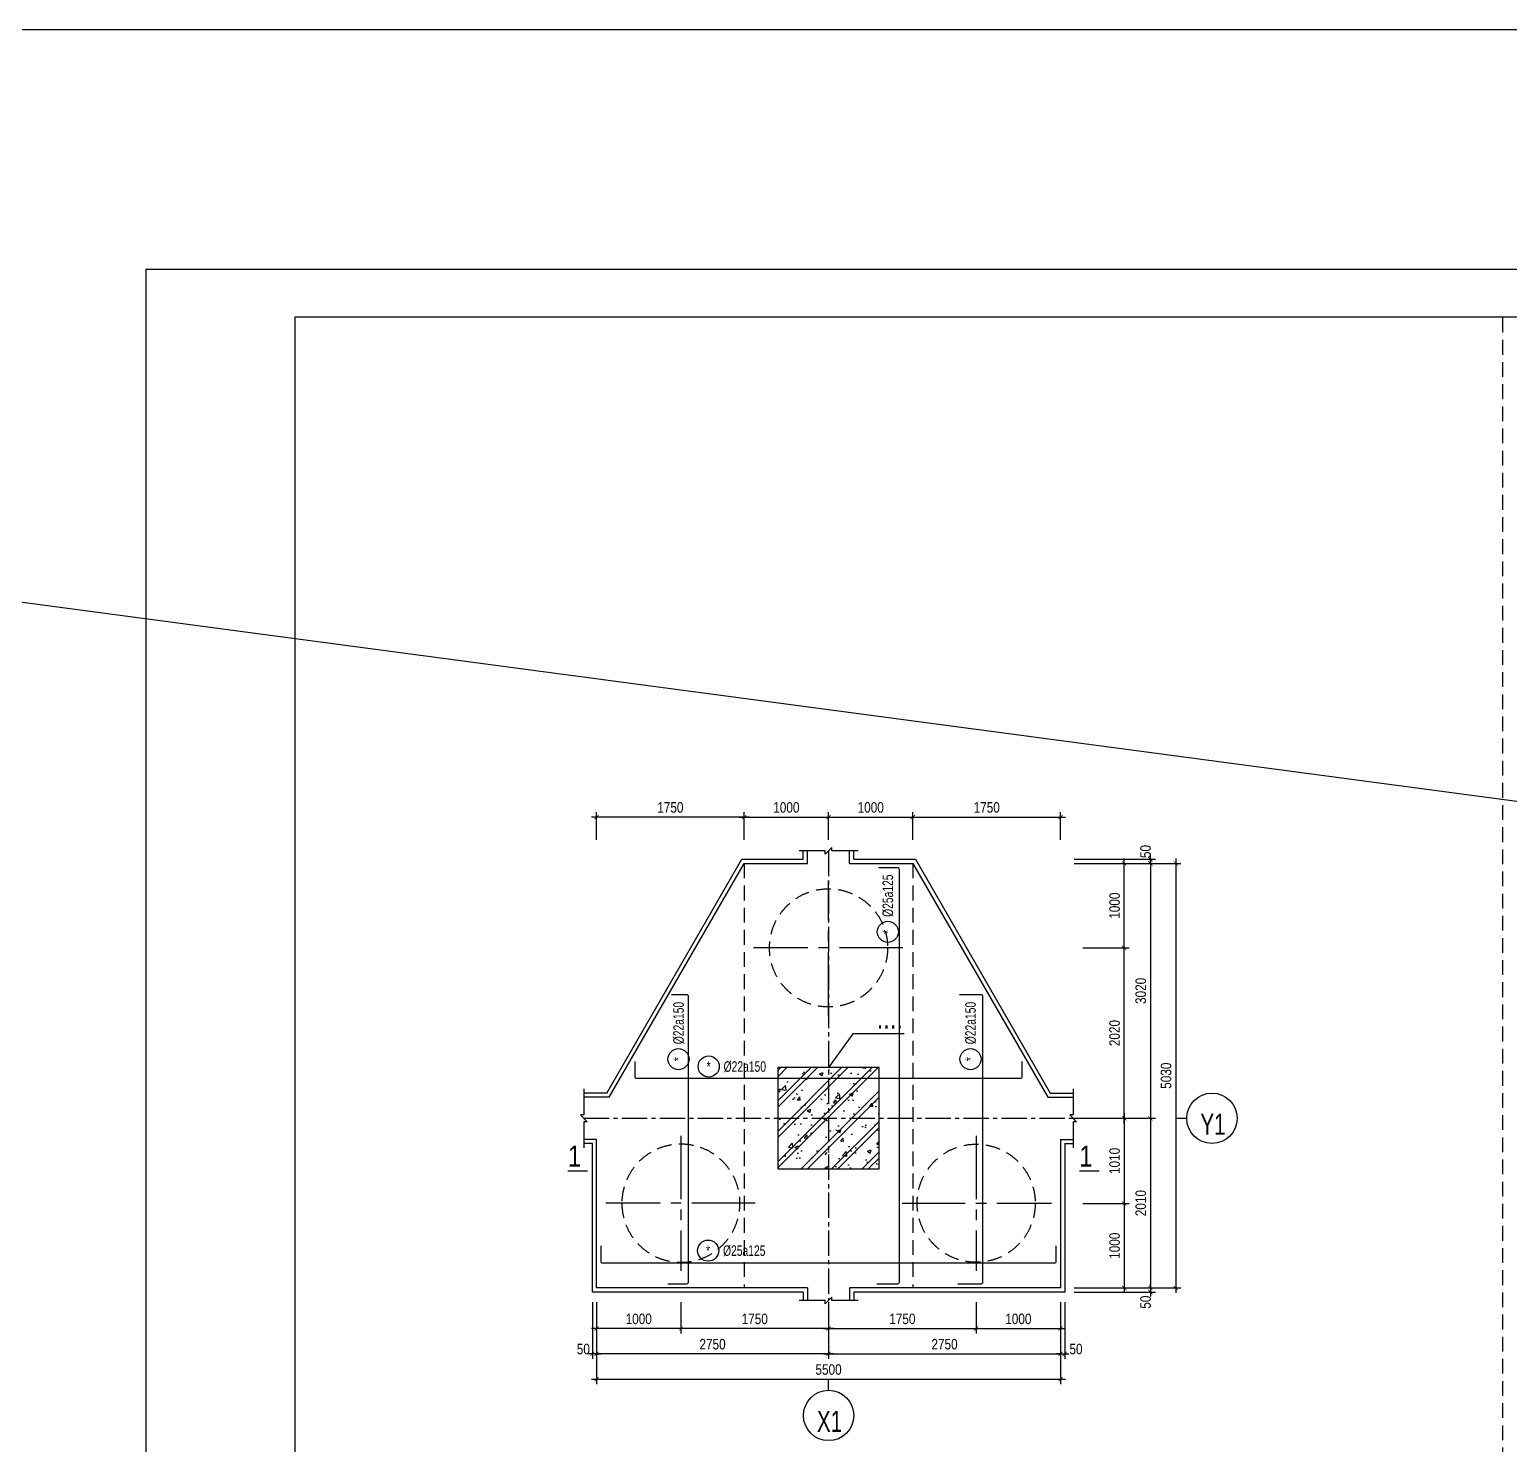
# Model space of a CAD drawing. Extents: x 71 to 2424299, y -14 to 1061502.
# Drawn here: x 1108488 to 1117259, y 494417 to 502800 of the extents above; entities that cross this region are included whole.
import ezdxf
from ezdxf.enums import TextEntityAlignment as Align

# ---------------------------------------------------------------- set-up
doc = ezdxf.new("R2010")
doc.units = 0
doc.header["$LTSCALE"] = 1000
doc.header["$MEASUREMENT"] = 0
doc.header["$PDMODE"] = 3
doc.linetypes.add('CENTER2', pattern=[1.125, 0.75, -0.125, 0.125, -0.125])
doc.linetypes.add('HIDDEN', pattern=[0.375, 0.25, -0.125])
doc.layers.get('0').update_dxf_attribs({"linetype": 'CONTINUOUS'})
doc.layers.get('Defpoints').update_dxf_attribs({"linetype": 'CONTINUOUS'})
for name, color, linetype in [('CDC.01.AXIS', 160, 'CENTER2'), ('CDC.02.DIM', 1, 'CONTINUOUS'), ('CDC.03.BORDER', 3, 'CONTINUOUS'), ('CDC.04.HIDDEN', 8, 'HIDDEN'), ('CDC.05.STEEL', 4, 'CONTINUOUS'), ('CDC.06.TEXT', 2, 'CONTINUOUS'), ('CDC.09.COLUMN', 4, 'CONTINUOUS'), ('CDC.10.HATCH', 9, 'CONTINUOUS'), ('CDC.11.NOTE', 8, 'CONTINUOUS'), ('CDC.12.PILE', 7, 'CONTINUOUS'), ('CDC.14.STEELNUM', 9, 'CONTINUOUS'), ('KCS_CHI', 1, 'CONTINUOUS')]:
    doc.layers.add(name, color=color, linetype=linetype)
doc.styles.add('ARIAL', font='arial.ttf', dxfattribs={"width": 0.8})
doc.dimstyles.new('50', dxfattribs={"dimscale": 25, "dimtxt": 2.5, "dimasz": 1, "dimexe": 1.2, "dimexo": 0, "dimgap": 1, "dimtad": 1, "dimdec": 0, "dimlfac": 2, "dimdsep": 46, "dimtxsty": 'ARIAL', "dimblk": 'ARCHTICK', "dimcen": 1, "dimdle": 1.2, "dimclrd": 1, "dimclre": 1, "dimclrt": 2, "dimadec": 0, "dimazin": 0, "dimtfac": 0.00072, "dimtdec": 0, "dimtix": 1, "dimtmove": 2, "dimatfit": 3, "dimfxl": 1, "dimtolj": 1, "dimarcsym": 0})

# ---------------------------------------------------------------- blocks, each defined once
blk = doc.blocks.new('_ArchTick')
at = {"color": 0, "linetype": 'ByBlock', "const_width": 0.15}
blk.add_lwpolyline([(-0.5, -0.5), (0.5, 0.5)], dxfattribs=at)
blk = doc.blocks.new('*D1606')
at = {"layer": 'CDC.02.DIM', "color": 1, "lineweight": -2, "transparency": 16777216}
for p, q in [((1111848.4, 495260), (1111848.4, 494923.5)), ((1113223.4, 495260), (1113223.4, 494923.5)), ((1113253.4, 494953.5), (1111818.4, 494953.5))]:
    blk.add_line(p, q, dxfattribs=at)
at = {"layer": 'Defpoints', "color": 0, "transparency": 16777216}
for p in [(1111848.4, 495260), (1113223.4, 495260), (1111848.4, 494953.5)]:
    blk.add_point(p, dxfattribs=at)
at = {"layer": 'CDC.02.DIM', "color": 1, "lineweight": -2, "transparency": 16777216, "xscale": 25, "yscale": 25, "zscale": 25, "rotation": 180}
blk.add_blockref('_ArchTick', (1111848.4, 494953.5), dxfattribs=at)
at = {"layer": 'CDC.02.DIM', "color": 1, "lineweight": -2, "transparency": 16777216, "xscale": 25, "yscale": 25, "zscale": 25}
blk.add_blockref('_ArchTick', (1113223.4, 494953.5), dxfattribs=at)
at = {"layer": 'CDC.02.DIM', "color": 2, "transparency": 16777216, "insert": (1112535.9, 495010.4), "char_height": 62.5, "attachment_point": 5, "style": 'ARIAL'}
blk.add_mtext('\\A1;2750', dxfattribs=at)
blk = doc.blocks.new('*D1607')
at = {"layer": 'CDC.02.DIM', "color": 1, "lineweight": -2, "transparency": 16777216}
for p, q in [((1113223.4, 495260), (1113223.4, 494923.5)), ((1114598.4, 495260), (1114598.4, 494923.5)), ((1113193.4, 494953.5), (1114628.4, 494953.5))]:
    blk.add_line(p, q, dxfattribs=at)
at = {"layer": 'Defpoints', "color": 0, "transparency": 16777216}
for p in [(1113223.4, 495260), (1114598.4, 495260), (1114598.4, 494953.5)]:
    blk.add_point(p, dxfattribs=at)
at = {"layer": 'CDC.02.DIM', "color": 1, "lineweight": -2, "transparency": 16777216, "xscale": 25, "yscale": 25, "zscale": 25, "rotation": 180}
blk.add_blockref('_ArchTick', (1113223.4, 494953.5), dxfattribs=at)
at = {"layer": 'CDC.02.DIM', "color": 1, "lineweight": -2, "transparency": 16777216, "xscale": 25, "yscale": 25, "zscale": 25}
blk.add_blockref('_ArchTick', (1114598.4, 494953.5), dxfattribs=at)
at = {"layer": 'CDC.02.DIM', "color": 2, "transparency": 16777216, "insert": (1113910.9, 495010.4), "char_height": 62.5, "attachment_point": 5, "style": 'ARIAL'}
blk.add_mtext('\\A1;2750', dxfattribs=at)
blk = doc.blocks.new('*D1608')
at = {"layer": 'CDC.02.DIM', "color": 1, "lineweight": -2, "transparency": 16777216}
for p, q in [((1111848.4, 495260), (1111848.4, 494773.5)), ((1114598.4, 495260), (1114598.4, 494773.5)), ((1111818.4, 494803.5), (1114628.4, 494803.5))]:
    blk.add_line(p, q, dxfattribs=at)
at = {"layer": 'Defpoints', "color": 0, "transparency": 16777216}
for p in [(1111848.4, 495260), (1114598.4, 495260), (1114598.4, 494803.5)]:
    blk.add_point(p, dxfattribs=at)
at = {"layer": 'CDC.02.DIM', "color": 1, "lineweight": -2, "transparency": 16777216, "xscale": 25, "yscale": 25, "zscale": 25, "rotation": 180}
blk.add_blockref('_ArchTick', (1111848.4, 494803.5), dxfattribs=at)
at = {"layer": 'CDC.02.DIM', "color": 1, "lineweight": -2, "transparency": 16777216, "xscale": 25, "yscale": 25, "zscale": 25}
blk.add_blockref('_ArchTick', (1114598.4, 494803.5), dxfattribs=at)
at = {"layer": 'CDC.02.DIM', "color": 2, "transparency": 16777216, "insert": (1113223.4, 494860.4), "char_height": 62.5, "attachment_point": 5, "style": 'ARIAL'}
blk.add_mtext('\\A1;5500', dxfattribs=at)
blk = doc.blocks.new('*D1609')
at = {"layer": 'CDC.02.DIM', "color": 1, "lineweight": -2, "transparency": 16777216}
for p, q in [((1112348.4, 495260), (1112348.4, 495073.5)), ((1113223.4, 495260), (1113223.4, 495073.5)), ((1113253.4, 495103.5), (1112318.4, 495103.5))]:
    blk.add_line(p, q, dxfattribs=at)
at = {"layer": 'Defpoints', "color": 0, "transparency": 16777216}
for p in [(1112348.4, 495260), (1113223.4, 495260), (1112348.4, 495103.5)]:
    blk.add_point(p, dxfattribs=at)
at = {"layer": 'CDC.02.DIM', "color": 1, "lineweight": -2, "transparency": 16777216, "xscale": 25, "yscale": 25, "zscale": 25, "rotation": 180}
blk.add_blockref('_ArchTick', (1112348.4, 495103.5), dxfattribs=at)
at = {"layer": 'CDC.02.DIM', "color": 1, "lineweight": -2, "transparency": 16777216, "xscale": 25, "yscale": 25, "zscale": 25}
blk.add_blockref('_ArchTick', (1113223.4, 495103.5), dxfattribs=at)
at = {"layer": 'CDC.02.DIM', "color": 2, "transparency": 16777216, "insert": (1112785.9, 495160.4), "char_height": 62.5, "attachment_point": 5, "style": 'ARIAL'}
blk.add_mtext('\\A1;1750', dxfattribs=at)
blk = doc.blocks.new('*D1610')
at = {"layer": 'CDC.02.DIM', "color": 1, "lineweight": -2, "transparency": 16777216}
for p, q in [((1113223.4, 495260), (1113223.4, 495073.5)), ((1114098.4, 495260), (1114098.4, 495073.5)), ((1113193.4, 495103.5), (1114128.4, 495103.5))]:
    blk.add_line(p, q, dxfattribs=at)
at = {"layer": 'Defpoints', "color": 0, "transparency": 16777216}
for p in [(1113223.4, 495260), (1114098.4, 495260), (1114098.4, 495103.5)]:
    blk.add_point(p, dxfattribs=at)
at = {"layer": 'CDC.02.DIM', "color": 1, "lineweight": -2, "transparency": 16777216, "xscale": 25, "yscale": 25, "zscale": 25, "rotation": 180}
blk.add_blockref('_ArchTick', (1113223.4, 495103.5), dxfattribs=at)
at = {"layer": 'CDC.02.DIM', "color": 1, "lineweight": -2, "transparency": 16777216, "xscale": 25, "yscale": 25, "zscale": 25}
blk.add_blockref('_ArchTick', (1114098.4, 495103.5), dxfattribs=at)
at = {"layer": 'CDC.02.DIM', "color": 2, "transparency": 16777216, "insert": (1113660.9, 495160.4), "char_height": 62.5, "attachment_point": 5, "style": 'ARIAL'}
blk.add_mtext('\\A1;1750', dxfattribs=at)
blk = doc.blocks.new('*D1611')
at = {"layer": 'CDC.02.DIM', "color": 1, "lineweight": -2, "transparency": 16777216}
for p, q in [((1111823.4, 495260), (1111823.4, 494923.5)), ((1111848.4, 495260), (1111848.4, 494923.5)), ((1111823.4, 494953.5), (1111798.4, 494953.5)), ((1111848.4, 494953.5), (1111823.4, 494953.5)), ((1111848.4, 494953.5), (1111873.4, 494953.5))]:
    blk.add_line(p, q, dxfattribs=at)
at = {"layer": 'Defpoints', "color": 0, "transparency": 16777216}
for p in [(1111823.4, 495260), (1111848.4, 495260), (1111823.4, 494953.5)]:
    blk.add_point(p, dxfattribs=at)
at = {"layer": 'CDC.02.DIM', "color": 1, "lineweight": -2, "transparency": 16777216, "xscale": 25, "yscale": 25, "zscale": 25}
blk.add_blockref('_ArchTick', (1111823.4, 494953.5), dxfattribs=at)
at = {"layer": 'CDC.02.DIM', "color": 1, "lineweight": -2, "transparency": 16777216, "xscale": 25, "yscale": 25, "zscale": 25, "rotation": 180}
blk.add_blockref('_ArchTick', (1111848.4, 494953.5), dxfattribs=at)
at = {"layer": 'CDC.02.DIM', "color": 2, "transparency": 16777216, "insert": (1111770, 494981.9), "char_height": 62.5, "attachment_point": 5, "style": 'ARIAL'}
blk.add_mtext('\\A1;50', dxfattribs=at)
blk = doc.blocks.new('*D1612')
at = {"layer": 'CDC.02.DIM', "color": 1, "lineweight": -2, "transparency": 16777216}
for p, q in [((1114598.4, 495260), (1114598.4, 494923.5)), ((1114623.4, 495260), (1114623.4, 494923.5)), ((1114598.4, 494953.5), (1114573.4, 494953.5)), ((1114598.4, 494953.5), (1114623.4, 494953.5)), ((1114623.4, 494953.5), (1114648.4, 494953.5))]:
    blk.add_line(p, q, dxfattribs=at)
at = {"layer": 'Defpoints', "color": 0, "transparency": 16777216}
for p in [(1114598.4, 495260), (1114623.4, 495260), (1114623.4, 494953.5)]:
    blk.add_point(p, dxfattribs=at)
at = {"layer": 'CDC.02.DIM', "color": 1, "lineweight": -2, "transparency": 16777216, "xscale": 25, "yscale": 25, "zscale": 25}
blk.add_blockref('_ArchTick', (1114598.4, 494953.5), dxfattribs=at)
at = {"layer": 'CDC.02.DIM', "color": 1, "lineweight": -2, "transparency": 16777216, "xscale": 25, "yscale": 25, "zscale": 25, "rotation": 180}
blk.add_blockref('_ArchTick', (1114623.4, 494953.5), dxfattribs=at)
at = {"layer": 'CDC.02.DIM', "color": 2, "transparency": 16777216, "insert": (1114690, 494981.9), "char_height": 62.5, "attachment_point": 5, "style": 'ARIAL'}
blk.add_mtext('\\A1;50', dxfattribs=at)
blk = doc.blocks.new('*D1613')
at = {"layer": 'CDC.02.DIM', "color": 1, "lineweight": -2, "transparency": 16777216}
for p, q in [((1114680, 497859.1), (1115160.9, 497859.1)), ((1115130.9, 497889.1), (1115130.9, 496319.2)), ((1114680, 496349.2), (1115160.9, 496349.2))]:
    blk.add_line(p, q, dxfattribs=at)
at = {"layer": 'Defpoints', "color": 0, "transparency": 16777216}
for p in [(1114680, 497859.1), (1114680, 496349.2), (1115130.9, 496349.2)]:
    blk.add_point(p, dxfattribs=at)
at = {"layer": 'CDC.02.DIM', "color": 1, "lineweight": -2, "transparency": 16777216, "xscale": 25, "yscale": 25, "zscale": 25}
for p, rotation in [((1115130.9, 497859.1), 90), ((1115130.9, 496349.2), 270)]:
    blk.add_blockref('_ArchTick', p, dxfattribs=dict(at, rotation=rotation))
at = {"layer": 'CDC.02.DIM', "color": 2, "transparency": 16777216, "insert": (1115074, 497104.2), "char_height": 62.5, "attachment_point": 5, "rotation": 90, "style": 'ARIAL'}
blk.add_mtext('\\A1;3020', dxfattribs=at)
blk = doc.blocks.new('*D1614')
at = {"layer": 'CDC.02.DIM', "color": 1, "lineweight": -2, "transparency": 16777216}
for p, q in [((1114680, 496349.2), (1115160.9, 496349.2)), ((1115130.9, 496379.2), (1115130.9, 495314.2)), ((1114680, 495344.2), (1115160.9, 495344.2))]:
    blk.add_line(p, q, dxfattribs=at)
at = {"layer": 'Defpoints', "color": 0, "transparency": 16777216}
for p in [(1114680, 496349.2), (1114680, 495344.2), (1115130.9, 495344.2)]:
    blk.add_point(p, dxfattribs=at)
at = {"layer": 'CDC.02.DIM', "color": 1, "lineweight": -2, "transparency": 16777216, "xscale": 25, "yscale": 25, "zscale": 25}
for p, rotation in [((1115130.9, 496349.2), 90), ((1115130.9, 495344.2), 270)]:
    blk.add_blockref('_ArchTick', p, dxfattribs=dict(at, rotation=rotation))
at = {"layer": 'CDC.02.DIM', "color": 2, "transparency": 16777216, "insert": (1115074, 495846.7), "char_height": 62.5, "attachment_point": 5, "rotation": 90, "style": 'ARIAL'}
blk.add_mtext('\\A1;2010', dxfattribs=at)
blk = doc.blocks.new('*D1615')
at = {"layer": 'CDC.02.DIM', "color": 1, "lineweight": -2, "transparency": 16777216}
for p, q in [((1114680, 497884.1), (1115160.9, 497884.1)), ((1114680, 497859.1), (1115160.9, 497859.1)), ((1115130.9, 497884.1), (1115130.9, 497909.1)), ((1115130.9, 497859.1), (1115130.9, 497884.1)), ((1115130.9, 497859.1), (1115130.9, 497834.1))]:
    blk.add_line(p, q, dxfattribs=at)
at = {"layer": 'Defpoints', "color": 0, "transparency": 16777216}
for p in [(1114680, 497884.1), (1114680, 497859.1), (1115130.9, 497884.1)]:
    blk.add_point(p, dxfattribs=at)
at = {"layer": 'CDC.02.DIM', "color": 1, "lineweight": -2, "transparency": 16777216, "xscale": 25, "yscale": 25, "zscale": 25}
for p, rotation in [((1115130.9, 497884.1), 270), ((1115130.9, 497859.1), 90)]:
    blk.add_blockref('_ArchTick', p, dxfattribs=dict(at, rotation=rotation))
at = {"layer": 'CDC.02.DIM', "color": 2, "transparency": 16777216, "insert": (1115102.5, 497930), "char_height": 62.5, "attachment_point": 5, "rotation": 90, "style": 'ARIAL'}
blk.add_mtext('\\A1;50', dxfattribs=at)
blk = doc.blocks.new('*D1616')
at = {"layer": 'CDC.02.DIM', "color": 1, "lineweight": -2, "transparency": 16777216}
for p, q in [((1115130.9, 495344.2), (1115130.9, 495369.2)), ((1114680, 495344.2), (1115160.9, 495344.2)), ((1114680, 495319.2), (1115160.9, 495319.2)), ((1115130.9, 495344.2), (1115130.9, 495319.2)), ((1115130.9, 495319.2), (1115130.9, 495294.2))]:
    blk.add_line(p, q, dxfattribs=at)
at = {"layer": 'Defpoints', "color": 0, "transparency": 16777216}
for p in [(1114680, 495344.2), (1114680, 495319.2), (1115130.9, 495319.2)]:
    blk.add_point(p, dxfattribs=at)
at = {"layer": 'CDC.02.DIM', "color": 1, "lineweight": -2, "transparency": 16777216, "xscale": 25, "yscale": 25, "zscale": 25}
for p, rotation in [((1115130.9, 495344.2), 270), ((1115130.9, 495319.2), 90)]:
    blk.add_blockref('_ArchTick', p, dxfattribs=dict(at, rotation=rotation))
at = {"layer": 'CDC.02.DIM', "color": 2, "transparency": 16777216, "insert": (1115102.5, 495260), "char_height": 62.5, "attachment_point": 5, "rotation": 90, "style": 'ARIAL'}
blk.add_mtext('\\A1;50', dxfattribs=at)
blk = doc.blocks.new('*D1617')
at = {"layer": 'CDC.02.DIM', "color": 1, "lineweight": -2, "transparency": 16777216}
for p, q in [((1114975.9, 496319.2), (1114975.9, 497389.2)), ((1114730, 497359.2), (1115005.9, 497359.2)), ((1114730, 496349.2), (1115005.9, 496349.2))]:
    blk.add_line(p, q, dxfattribs=at)
at = {"layer": 'Defpoints', "color": 0, "transparency": 16777216}
for p in [(1114730, 497359.2), (1114975.9, 497359.2), (1114730, 496349.2)]:
    blk.add_point(p, dxfattribs=at)
at = {"layer": 'CDC.02.DIM', "color": 1, "lineweight": -2, "transparency": 16777216, "xscale": 25, "yscale": 25, "zscale": 25}
for p, rotation in [((1114975.9, 497359.2), 90), ((1114975.9, 496349.2), 270)]:
    blk.add_blockref('_ArchTick', p, dxfattribs=dict(at, rotation=rotation))
at = {"layer": 'CDC.02.DIM', "color": 2, "transparency": 16777216, "insert": (1114919, 496854.2), "char_height": 62.5, "attachment_point": 5, "rotation": 90, "style": 'ARIAL'}
blk.add_mtext('\\A1;2020', dxfattribs=at)
blk = doc.blocks.new('*D1618')
at = {"layer": 'CDC.02.DIM', "color": 1, "lineweight": -2, "transparency": 16777216}
for p, q in [((1114730, 496349.2), (1115005.9, 496349.2)), ((1114975.9, 496379.2), (1114975.9, 495814.2)), ((1114730, 495844.2), (1115005.9, 495844.2))]:
    blk.add_line(p, q, dxfattribs=at)
at = {"layer": 'Defpoints', "color": 0, "transparency": 16777216}
for p in [(1114730, 496349.2), (1114730, 495844.2), (1114975.9, 495844.2)]:
    blk.add_point(p, dxfattribs=at)
at = {"layer": 'CDC.02.DIM', "color": 1, "lineweight": -2, "transparency": 16777216, "xscale": 25, "yscale": 25, "zscale": 25}
for p, rotation in [((1114975.9, 496349.2), 90), ((1114975.9, 495844.2), 270)]:
    blk.add_blockref('_ArchTick', p, dxfattribs=dict(at, rotation=rotation))
at = {"layer": 'CDC.02.DIM', "color": 2, "transparency": 16777216, "insert": (1114919, 496096.7), "char_height": 62.5, "attachment_point": 5, "rotation": 90, "style": 'ARIAL'}
blk.add_mtext('\\A1;1010', dxfattribs=at)
blk = doc.blocks.new('*D1619')
at = {"layer": 'CDC.02.DIM', "color": 1, "lineweight": -2, "transparency": 16777216}
for p, q in [((1114680, 497859.1), (1115310.9, 497859.1)), ((1115280.9, 497889.1), (1115280.9, 495314.2)), ((1114680, 495344.2), (1115310.9, 495344.2))]:
    blk.add_line(p, q, dxfattribs=at)
at = {"layer": 'Defpoints', "color": 0, "transparency": 16777216}
for p in [(1114680, 497859.1), (1114680, 495344.2), (1115280.9, 495344.2)]:
    blk.add_point(p, dxfattribs=at)
at = {"layer": 'CDC.02.DIM', "color": 1, "lineweight": -2, "transparency": 16777216, "xscale": 25, "yscale": 25, "zscale": 25}
for p, rotation in [((1115280.9, 497859.1), 90), ((1115280.9, 495344.2), 270)]:
    blk.add_blockref('_ArchTick', p, dxfattribs=dict(at, rotation=rotation))
at = {"layer": 'CDC.02.DIM', "color": 2, "transparency": 16777216, "insert": (1115224, 496601.7), "char_height": 62.5, "attachment_point": 5, "rotation": 90, "style": 'ARIAL'}
blk.add_mtext('\\A1;5030', dxfattribs=at)
blk = doc.blocks.new('*D1620')
at = {"layer": 'CDC.02.DIM', "color": 1, "lineweight": -2, "transparency": 16777216}
for p, q in [((1112693.4, 498134.1), (1113253.4, 498134.1)), ((1112723.4, 498000), (1112723.4, 498164.1)), ((1113223.4, 498000), (1113223.4, 498164.1))]:
    blk.add_line(p, q, dxfattribs=at)
at = {"layer": 'Defpoints', "color": 0, "transparency": 16777216}
for p in [(1113223.4, 498134.1), (1112723.4, 498000), (1113223.4, 498000)]:
    blk.add_point(p, dxfattribs=at)
at = {"layer": 'CDC.02.DIM', "color": 1, "lineweight": -2, "transparency": 16777216, "xscale": 25, "yscale": 25, "zscale": 25, "rotation": 180}
blk.add_blockref('_ArchTick', (1112723.4, 498134.1), dxfattribs=at)
at = {"layer": 'CDC.02.DIM', "color": 1, "lineweight": -2, "transparency": 16777216, "xscale": 25, "yscale": 25, "zscale": 25}
blk.add_blockref('_ArchTick', (1113223.4, 498134.1), dxfattribs=at)
at = {"layer": 'CDC.02.DIM', "color": 2, "transparency": 16777216, "insert": (1112973.4, 498191.1), "char_height": 62.5, "attachment_point": 5, "style": 'ARIAL'}
blk.add_mtext('\\A1;1000', dxfattribs=at)
blk = doc.blocks.new('*D1621')
at = {"layer": 'CDC.02.DIM', "color": 1, "lineweight": -2, "transparency": 16777216}
for p, q in [((1113193.4, 498134.1), (1113753.4, 498134.1)), ((1113223.4, 498000), (1113223.4, 498164.1)), ((1113723.4, 498000), (1113723.4, 498164.1))]:
    blk.add_line(p, q, dxfattribs=at)
at = {"layer": 'Defpoints', "color": 0, "transparency": 16777216}
for p in [(1113723.4, 498134.1), (1113223.4, 498000), (1113723.4, 498000)]:
    blk.add_point(p, dxfattribs=at)
at = {"layer": 'CDC.02.DIM', "color": 1, "lineweight": -2, "transparency": 16777216, "xscale": 25, "yscale": 25, "zscale": 25, "rotation": 180}
blk.add_blockref('_ArchTick', (1113223.4, 498134.1), dxfattribs=at)
at = {"layer": 'CDC.02.DIM', "color": 1, "lineweight": -2, "transparency": 16777216, "xscale": 25, "yscale": 25, "zscale": 25}
blk.add_blockref('_ArchTick', (1113723.4, 498134.1), dxfattribs=at)
at = {"layer": 'CDC.02.DIM', "color": 2, "transparency": 16777216, "insert": (1113473.4, 498191.1), "char_height": 62.5, "attachment_point": 5, "style": 'ARIAL'}
blk.add_mtext('\\A1;1000', dxfattribs=at)
blk = doc.blocks.new('*D1622')
at = {"layer": 'CDC.02.DIM', "color": 1, "lineweight": -2, "transparency": 16777216}
for p, q in [((1112753.4, 498134.1), (1111818.4, 498134.1)), ((1111848.4, 498000), (1111848.4, 498164.1)), ((1112723.4, 498000), (1112723.4, 498164.1))]:
    blk.add_line(p, q, dxfattribs=at)
at = {"layer": 'Defpoints', "color": 0, "transparency": 16777216}
for p in [(1111848.4, 498134.1), (1111848.4, 498000), (1112723.4, 498000)]:
    blk.add_point(p, dxfattribs=at)
at = {"layer": 'CDC.02.DIM', "color": 1, "lineweight": -2, "transparency": 16777216, "xscale": 25, "yscale": 25, "zscale": 25, "rotation": 180}
blk.add_blockref('_ArchTick', (1111848.4, 498134.1), dxfattribs=at)
at = {"layer": 'CDC.02.DIM', "color": 1, "lineweight": -2, "transparency": 16777216, "xscale": 25, "yscale": 25, "zscale": 25}
blk.add_blockref('_ArchTick', (1112723.4, 498134.1), dxfattribs=at)
at = {"layer": 'CDC.02.DIM', "color": 2, "transparency": 16777216, "insert": (1112285.9, 498191.1), "char_height": 62.5, "attachment_point": 5, "style": 'ARIAL'}
blk.add_mtext('\\A1;1750', dxfattribs=at)
blk = doc.blocks.new('*D1623')
at = {"layer": 'CDC.02.DIM', "color": 1, "lineweight": -2, "transparency": 16777216}
for p, q in [((1113693.4, 498134.1), (1114628.4, 498134.1)), ((1113723.4, 498000), (1113723.4, 498164.1)), ((1114598.4, 498000), (1114598.4, 498164.1))]:
    blk.add_line(p, q, dxfattribs=at)
at = {"layer": 'Defpoints', "color": 0, "transparency": 16777216}
for p in [(1114598.4, 498134.1), (1113723.4, 498000), (1114598.4, 498000)]:
    blk.add_point(p, dxfattribs=at)
at = {"layer": 'CDC.02.DIM', "color": 1, "lineweight": -2, "transparency": 16777216, "xscale": 25, "yscale": 25, "zscale": 25, "rotation": 180}
blk.add_blockref('_ArchTick', (1113723.4, 498134.1), dxfattribs=at)
at = {"layer": 'CDC.02.DIM', "color": 1, "lineweight": -2, "transparency": 16777216, "xscale": 25, "yscale": 25, "zscale": 25}
blk.add_blockref('_ArchTick', (1114598.4, 498134.1), dxfattribs=at)
at = {"layer": 'CDC.02.DIM', "color": 2, "transparency": 16777216, "insert": (1114160.9, 498191.1), "char_height": 62.5, "attachment_point": 5, "style": 'ARIAL'}
blk.add_mtext('\\A1;1750', dxfattribs=at)
blk = doc.blocks.new('D1400')
at = {"layer": 'CDC.01.AXIS'}
for p, q in [((0, -800), (0, 800)), ((879, 0), (-891, 0))]:
    blk.add_line(p, q, dxfattribs=at)
at = {"layer": 'CDC.04.HIDDEN', "ltscale": 0.7}
blk.add_circle((0, 0), 700, dxfattribs=at)
blk = doc.blocks.new('*D1715')
at = {"layer": 'CDC.02.DIM', "color": 1, "lineweight": -2, "transparency": 16777216}
for p, q in [((1111848.4, 495260), (1111848.4, 495073.5)), ((1112348.4, 495260), (1112348.4, 495073.5)), ((1112378.4, 495103.5), (1111818.4, 495103.5))]:
    blk.add_line(p, q, dxfattribs=at)
at = {"layer": 'Defpoints', "color": 0, "transparency": 16777216}
for p in [(1111848.4, 495260), (1112348.4, 495260), (1111848.4, 495103.5)]:
    blk.add_point(p, dxfattribs=at)
at = {"layer": 'CDC.02.DIM', "color": 1, "lineweight": -2, "transparency": 16777216, "xscale": 25, "yscale": 25, "zscale": 25, "rotation": 180}
blk.add_blockref('_ArchTick', (1111848.4, 495103.5), dxfattribs=at)
at = {"layer": 'CDC.02.DIM', "color": 1, "lineweight": -2, "transparency": 16777216, "xscale": 25, "yscale": 25, "zscale": 25}
blk.add_blockref('_ArchTick', (1112348.4, 495103.5), dxfattribs=at)
at = {"layer": 'CDC.02.DIM', "color": 2, "transparency": 16777216, "insert": (1112098.4, 495160.4), "char_height": 62.5, "attachment_point": 5, "style": 'ARIAL'}
blk.add_mtext('\\A1;1000', dxfattribs=at)
blk = doc.blocks.new('*D1716')
at = {"layer": 'CDC.02.DIM', "color": 1, "lineweight": -2, "transparency": 16777216}
for p, q in [((1114098.4, 495260), (1114098.4, 495073.5)), ((1114598.4, 495260), (1114598.4, 495073.5)), ((1114068.4, 495103.5), (1114628.4, 495103.5))]:
    blk.add_line(p, q, dxfattribs=at)
at = {"layer": 'Defpoints', "color": 0, "transparency": 16777216}
for p in [(1114098.4, 495260), (1114598.4, 495260), (1114598.4, 495103.5)]:
    blk.add_point(p, dxfattribs=at)
at = {"layer": 'CDC.02.DIM', "color": 1, "lineweight": -2, "transparency": 16777216, "xscale": 25, "yscale": 25, "zscale": 25, "rotation": 180}
blk.add_blockref('_ArchTick', (1114098.4, 495103.5), dxfattribs=at)
at = {"layer": 'CDC.02.DIM', "color": 1, "lineweight": -2, "transparency": 16777216, "xscale": 25, "yscale": 25, "zscale": 25}
blk.add_blockref('_ArchTick', (1114598.4, 495103.5), dxfattribs=at)
at = {"layer": 'CDC.02.DIM', "color": 2, "transparency": 16777216, "insert": (1114348.4, 495160.4), "char_height": 62.5, "attachment_point": 5, "style": 'ARIAL'}
blk.add_mtext('\\A1;1000', dxfattribs=at)
blk = doc.blocks.new('*D1717')
at = {"layer": 'CDC.02.DIM', "color": 1, "lineweight": -2, "transparency": 16777216}
for p, q in [((1114730, 495844.2), (1115005.9, 495844.2)), ((1114975.9, 495874.2), (1114975.9, 495314.2)), ((1114730, 495344.2), (1115005.9, 495344.2))]:
    blk.add_line(p, q, dxfattribs=at)
at = {"layer": 'Defpoints', "color": 0, "transparency": 16777216}
for p in [(1114730, 495844.2), (1114730, 495344.2), (1114975.9, 495344.2)]:
    blk.add_point(p, dxfattribs=at)
at = {"layer": 'CDC.02.DIM', "color": 1, "lineweight": -2, "transparency": 16777216, "xscale": 25, "yscale": 25, "zscale": 25}
for p, rotation in [((1114975.9, 495844.2), 90), ((1114975.9, 495344.2), 270)]:
    blk.add_blockref('_ArchTick', p, dxfattribs=dict(at, rotation=rotation))
at = {"layer": 'CDC.02.DIM', "color": 2, "transparency": 16777216, "insert": (1114919, 495594.2), "char_height": 62.5, "attachment_point": 5, "rotation": 90, "style": 'ARIAL'}
blk.add_mtext('\\A1;1000', dxfattribs=at)
blk = doc.blocks.new('*D1718')
at = {"layer": 'CDC.02.DIM', "color": 1, "lineweight": -2, "transparency": 16777216}
for p, q in [((1114730, 497859.1), (1115005.9, 497859.1)), ((1114975.9, 497329.2), (1114975.9, 497889.1)), ((1114730, 497359.2), (1115005.9, 497359.2))]:
    blk.add_line(p, q, dxfattribs=at)
at = {"layer": 'Defpoints', "color": 0, "transparency": 16777216}
for p in [(1114730, 497859.1), (1114975.9, 497859.1), (1114730, 497359.2)]:
    blk.add_point(p, dxfattribs=at)
at = {"layer": 'CDC.02.DIM', "color": 1, "lineweight": -2, "transparency": 16777216, "xscale": 25, "yscale": 25, "zscale": 25}
for p, rotation in [((1114975.9, 497859.1), 90), ((1114975.9, 497359.2), 270)]:
    blk.add_blockref('_ArchTick', p, dxfattribs=dict(at, rotation=rotation))
at = {"layer": 'CDC.02.DIM', "color": 2, "transparency": 16777216, "insert": (1114919, 497609.2), "char_height": 62.5, "attachment_point": 5, "rotation": 90, "style": 'ARIAL'}
blk.add_mtext('\\A1;1000', dxfattribs=at)
blk = doc.blocks.new('34')
at = {"color": 4, "elevation": 0}
blk.add_lwpolyline([(1087304.3, 521742.8), (1107165, 521742.8), (1107165, 536023), (1087304.3, 536023)], close=True, dxfattribs=at)
at = {"layer": 'Defpoints', "elevation": 0}
blk.add_lwpolyline([(1086424.2, 521457.2), (1086424.2, 536307.2), (1107449.2, 536307.2), (1107449.2, 521457.2), (1086424.2, 521457.2)], close=True, dxfattribs=at)

msp = doc.modelspace()

# ---------------------------------------------------------------- hatches: boundary and pattern name
at = {"layer": 'CDC.10.HATCH'}
h = msp.add_hatch(dxfattribs=at)
h.set_pattern_fill('CHAU-01', color=256, scale=30, style=0, pattern_type=2)
h.set_pattern_definition([(50, (0, -17150), (215.178055, -18.82564), [22.5, -247.5]), (355, (0, -17150), (-41.6254, 225.65764), [18, -198]), (100.4514, (17.93, -17151.57), (173.552815, 206.831863), [19.122057, -210.342634]), (46.1842, (0, -17090), (320.172315, -49.655704), [33.75, -371.25]), (96.6356, (26.68, -17094.14), (280.39881, 292.23536), [28.68309, -315.5139]), (351.1842, (0, -17090), (280.39858, 292.23558), [27, -297]), (21, (30, -17105), (179.072116, -120.785667), [22.5, -247.5]), (326, (30, -17105), (72.9946, 217.545014), [18, -198]), (71.4514, (44.92, -17115.07), (252.06679, 96.75915), [19.122057, -210.342634]), (37.5, (0, -17150), (3.6479566, 99.868156), [0, -195.6, 0, -201, 0, -198.75]), (7.5, (0, -17150), (78.920861, 118.323514), [0, -114.6, 0, -191.1, 0, -75.75]), (327.5, (-66.9, -17150), (160.146731, -6.7664615), [0, -75, 0, -234, 0, -310.5]), (317.5, (-96.9, -17150), (174.95585, 30.031495), [0, -97.5, 0, -155.4, 0, -220.5]), (45, (0, -17150), (-90.156115, 90.156115), []), (45, (0, -17113.25), (-90.156115, 90.156115), [])])
h.paths.add_polyline_path([(1113223.42, 496586.82), (1112923.42, 496586.82), (1112923.42, 496349.16), (1113223.42, 496349.16)])
h.paths.add_polyline_path([(1113523.42, 496586.82), (1113223.42, 496586.82), (1113223.42, 496349.16), (1113523.42, 496349.16)])
h.paths.add_polyline_path([(1113523.42, 496649.39), (1113223.42, 496649.39), (1113223.42, 496586.82), (1113523.42, 496586.82)])
h.paths.add_polyline_path([(1113223.42, 496649.39), (1112923.42, 496649.39), (1112923.42, 496586.82), (1113223.42, 496586.82)])
h.paths.add_polyline_path([(1113223.42, 496349.16), (1112923.42, 496349.16), (1112923.42, 496049.39), (1113223.42, 496049.39)])
h.paths.add_polyline_path([(1113523.42, 496349.16), (1113223.42, 496349.16), (1113223.42, 496049.39), (1113523.42, 496049.39)])

# ---------------------------------------------------------------- linework, layer by layer
at = {"layer": 'CDC.01.AXIS', "ltscale": 0.2}
for p, q in [((1113223.42, 497934.15), (1113223.42, 495269.15)), ((1111773.42, 496349.16), (1114673.42, 496349.16))]:
    msp.add_line(p, q, dxfattribs=at)
at = {"layer": 'CDC.03.BORDER'}
for p, q in [((1113098.42, 497859.15), (1113098.42, 497934.15)), ((1113348.42, 497859.15), (1113348.42, 497934.15)), ((1111923.5, 496474.16), (1111773.42, 496474.16)), ((1114523.33, 496474.16), (1114673.42, 496474.16)), ((1111848.42, 496224.16), (1111773.42, 496224.16)), ((1114598.42, 496224.16), (1114673.42, 496224.16)), ((1113098.42, 495344.15), (1113098.42, 495269.15)), ((1113348.42, 495344.15), (1113348.42, 495269.15))]:
    msp.add_line(p, q, dxfattribs=at)
for points in [[(1111923.5, 496474.16), (1112723.42, 497859.15), (1113098.42, 497859.15)], [(1113348.42, 497859.15), (1113723.42, 497859.15), (1114523.33, 496474.16)], [(1111848.42, 495344.15), (1111848.42, 496224.16)], [(1114598.42, 496224.16), (1114598.42, 495344.15), (1113348.42, 495344.15)], [(1113098.42, 495344.15), (1111848.42, 495344.15)]]:
    msp.add_lwpolyline(points, dxfattribs=at)
at = {"layer": 'CDC.04.HIDDEN', "ltscale": 0.35}
for p, q in [((1117217.59, 501092.5), (1117217.59, 486817.5)), ((1112723.42, 497859.15), (1112723.42, 495344.15)), ((1113723.42, 497859.15), (1113723.42, 495344.15))]:
    msp.add_line(p, q, dxfattribs=at)
at = {"layer": 'CDC.05.STEEL'}
for points in [[(1113510, 495369.15), (1113633.56, 495369.15, 0.4142136), (1113643.56, 495379.15), (1113643.56, 497824.15, 0.4142136), (1113633.56, 497834.15), (1113520, 497834.15)], [(1112270, 495369.15), (1112383.33, 495369.15, 0.4142136), (1112393.33, 495379.15), (1112393.33, 497071.82, 0.4142136), (1112383.33, 497081.82), (1112293.33, 497081.82)], [(1113990, 495369.15), (1114128.61, 495369.15, 0.4142136), (1114138.61, 495379.15), (1114138.61, 497071.82, 0.4142136), (1114128.61, 497081.82), (1114000, 497081.82)], [(1112075.2, 496686.82), (1112075.2, 496596.82, 0.4142136), (1112085.2, 496586.82), (1114361.63, 496586.82, 0.4142136), (1114371.63, 496596.82), (1114371.63, 496686.82)], [(1111873.42, 495592.69), (1111873.42, 495502.69, 0.4142136), (1111883.42, 495492.69), (1114563.42, 495492.69, 0.4142136), (1114573.42, 495502.69), (1114573.42, 495592.69)]]:
    msp.add_lwpolyline(points, format="xyb", dxfattribs=at)
at = {"layer": 'CDC.09.COLUMN'}
msp.add_lwpolyline([(1112923.42, 496049.39), (1113523.42, 496049.39), (1113523.42, 496649.39), (1112923.42, 496649.39)], close=True, dxfattribs=at)
at = {"layer": 'CDC.11.NOTE'}
for p, q in [((1113073.42, 497884.15), (1113073.42, 497934.15)), ((1113373.42, 497884.15), (1113373.42, 497934.15)), ((1111909.07, 496499.16), (1111773.42, 496499.16)), ((1114537.76, 496499.16), (1114673.42, 496499.16)), ((1115280.92, 496349.16), (1115346.84, 496349.16)), ((1111823.42, 496199.16), (1111773.42, 496199.16)), ((1114623.42, 496199.16), (1114673.42, 496199.16)), ((1113073.42, 495319.15), (1113073.42, 495269.15)), ((1113373.42, 495319.15), (1113373.42, 495269.15)), ((1113223.42, 494737.55), (1113223.42, 494803.48))]:
    msp.add_line(p, q, dxfattribs=at)
for points in [[(1113398.42, 497934.15), (1113243.42, 497934.15), (1113243.42, 497954.15), (1113203.42, 497914.15), (1113203.42, 497934.15), (1113048.42, 497934.15)], [(1111909.07, 496499.16), (1112708.98, 497884.15), (1113073.42, 497884.15)], [(1113373.42, 497884.15), (1113737.85, 497884.15), (1114537.76, 496499.16)], [(1111773.42, 496524.16), (1111773.42, 496369.16), (1111753.42, 496369.16), (1111793.42, 496329.16), (1111773.42, 496329.16), (1111773.42, 496174.16)], [(1114673.42, 496524.16), (1114673.42, 496369.16), (1114653.42, 496369.16), (1114693.42, 496329.16), (1114673.42, 496329.16), (1114673.42, 496174.16)], [(1113073.42, 495319.15), (1111823.42, 495319.15), (1111823.42, 496199.16)], [(1114623.42, 496199.16), (1114623.42, 495319.15), (1113373.42, 495319.15)], [(1113398.42, 495269.15), (1113243.42, 495269.15), (1113243.42, 495289.15), (1113203.42, 495249.15), (1113203.42, 495269.15), (1113048.42, 495269.15)]]:
    msp.add_lwpolyline(points, dxfattribs=at)
for centre in [(1115495.98, 496349.16), (1113223.42, 494588.41)]:
    msp.add_circle(centre, 149.14, dxfattribs=at)
at = {"layer": 'CDC.14.STEELNUM'}
for centre in [(1113574.62, 497454.32), (1112334.16, 496699.66), (1112513.08, 496656.15), (1114064.72, 496699.66), (1112509.76, 495565.19)]:
    msp.add_circle(centre, 62.5, dxfattribs=at)
at = {"layer": 'Defpoints', "color": 1}
msp.add_line((1082950, 502800), (1264360, 478660), dxfattribs=at)
msp.add_lwpolyline([(1082950, 502800), (1264360, 502800), (1264360, 478660), (1082950, 478660)], close=True, dxfattribs=at)
at = {"layer": 'KCS_CHI'}
msp.add_lwpolyline([(1113671.4, 496850.45), (1113367.84, 496850.45), (1113223.42, 496649.39)], dxfattribs=at)

# ---------------------------------------------------------------- block references
at = {"layer": 'CDC.03.BORDER'}
msp.add_blockref('34', (22755.36, -34927.16), dxfattribs=at)
at = {"layer": 'CDC.12.PILE', "xscale": 0.5, "yscale": 0.5, "zscale": 0.5}
msp.add_blockref('D1400', (1113223.42, 497359.15), dxfattribs=at)
at = {"layer": 'CDC.12.PILE', "yscale": 0.5, "zscale": 0.5, "rotation": 180}
for p, xscale in [((1112348.42, 495846.03), -0.5), ((1114098.42, 495846.03), 0.5)]:
    msp.add_blockref('D1400', p, dxfattribs=dict(at, xscale=xscale))

# ---------------------------------------------------------------- texts
at = {"layer": 'CDC.06.TEXT', "style": 'ARIAL', "width": 0.7}
for s, p in [('%%C25a125', (1113574.62, 497668.35)), ('%%C22a150', (1112334.16, 496913.69)), ('%%C22a150', (1114064.72, 496913.69))]:
    msp.add_text(s, height=62.5, rotation=90, dxfattribs=at).set_placement(p, align=Align.MIDDLE_CENTER)
at = {"layer": 'CDC.06.TEXT', "style": 'ARIAL'}
for s, height, width, p in [('....', 125, 0.8, (1113586.81, 496943.34)), ('%%C22a150', 62.5, 0.7, (1112727.1, 496656.15)), ('%%U1 ', 125, 0.8, (1111737.2, 496125)), ('%%U1 ', 125, 0.8, (1114768.25, 496125)), ('%%C25a125', 62.5, 0.7, (1112723.78, 495565.19))]:
    msp.add_text(s, height=height, dxfattribs=dict(at, width=width)).set_placement(p, align=Align.MIDDLE_CENTER)
at = {"layer": 'CDC.06.TEXT', "char_height": 125, "width": 116.16, "attachment_point": 8, "line_spacing_factor": 0.938532}
for s, insert in [('{\\fArial|b0|i0|c0|p34;\\W0.7;Y1}', (1115501.9, 496251.49)), ('{\\fArial|b0|i0|c0|p34;\\W0.7;X1}', (1113229.34, 494490.74))]:
    msp.add_mtext(s, dxfattribs=dict(at, insert=insert))
at = {"layer": 'CDC.14.STEELNUM', "style": 'ARIAL', "width": 0.7}
for p in [(1113574.62, 497454.32), (1112334.16, 496699.66), (1114064.72, 496699.66)]:
    msp.add_text('*', height=62.5, rotation=90, dxfattribs=at).set_placement(p, align=Align.MIDDLE_CENTER)
for p in [(1112513.08, 496656.15), (1112509.76, 495565.19)]:
    msp.add_text('*', height=62.5, dxfattribs=at).set_placement(p, align=Align.MIDDLE_CENTER)

# ---------------------------------------------------------------- dimensions: what is measured, and where the dimension line sits
at = {"layer": 'CDC.02.DIM'}
for base, p1, p2, picture, middle in [((1111848.42, 498134.15), (1112723.42, 498000), (1111848.42, 498000), '*D1622', (1112285.92, 498191.06)), ((1113223.42, 498134.15), (1112723.42, 498000), (1113223.42, 498000), '*D1620', (1112973.42, 498191.06)), ((1113723.42, 498134.15), (1113223.42, 498000), (1113723.42, 498000), '*D1621', (1113473.42, 498191.06)), ((1111848.42, 494953.48), (1113223.42, 495260), (1111848.42, 495260), '*D1606', (1112535.92, 495010.39)), ((1114598.42, 494803.48), (1111848.42, 495260), (1114598.42, 495260), '*D1608', (1113223.42, 494860.39)), ((1111848.42, 495103.48), (1112348.42, 495260), (1111848.42, 495260), '*D1715', (1112098.42, 495160.39)), ((1112348.42, 495103.48), (1113223.42, 495260), (1112348.42, 495260), '*D1609', (1112785.92, 495160.39)), ((1114598.42, 494953.48), (1113223.42, 495260), (1114598.42, 495260), '*D1607', (1113910.92, 495010.39)), ((1114098.42, 495103.48), (1113223.42, 495260), (1114098.42, 495260), '*D1610', (1113660.92, 495160.39)), ((1114598.42, 495103.48), (1114098.42, 495260), (1114598.42, 495260), '*D1716', (1114348.42, 495160.39))]:
    dim = msp.add_linear_dim(base=base, p1=p1, p2=p2, dimstyle='50', dxfattribs=at)
    dim.commit()
    dim.dimension.update_dxf_attribs({"geometry": picture, "text_midpoint": middle})
for base, p1, p2, angle, picture, middle in [((1114598.42, 498134.15), (1113723.42, 498000), (1114598.42, 498000), 180, '*D1623', (1114160.92, 498191.06)), ((1115130.92, 496349.16), (1114680, 497859.15), (1114680, 496349.16), 90, '*D1613', (1115073.98, 497104.15)), ((1115280.92, 495344.15), (1114680, 497859.15), (1114680, 495344.15), 90, '*D1619', (1115223.98, 496601.65)), ((1114975.92, 497859.15), (1114730, 497359.15), (1114730, 497859.15), 90, '*D1718', (1114919.01, 497609.15)), ((1114975.92, 497359.15), (1114730, 496349.16), (1114730, 497359.15), 90, '*D1617', (1114919.01, 496854.16)), ((1115130.92, 495344.15), (1114680, 496349.16), (1114680, 495344.15), 90, '*D1614', (1115074.01, 495846.66)), ((1114975.92, 495844.16), (1114730, 496349.16), (1114730, 495844.16), 270, '*D1618', (1114919.01, 496096.66)), ((1114975.92, 495344.15), (1114730, 495844.16), (1114730, 495344.15), 270, '*D1717', (1114919.01, 495594.16))]:
    dim = msp.add_linear_dim(base=base, p1=p1, p2=p2, angle=angle, dimstyle='50', dxfattribs=at)
    dim.commit()
    dim.dimension.update_dxf_attribs({"geometry": picture, "text_midpoint": middle})
for base, p1, p2, picture, middle in [((1115130.92, 497884.15), (1114680, 497859.15), (1114680, 497884.15), '*D1615', (1115102.46, 497930)), ((1115130.92, 495319.15), (1114680, 495344.15), (1114680, 495319.15), '*D1616', (1115102.46, 495260))]:
    dim = msp.add_linear_dim(base=base, p1=p1, p2=p2, angle=90, dimstyle='50', dxfattribs=at)
    dim.commit()
    dim.dimension.update_dxf_attribs({"geometry": picture, "text_midpoint": middle, "dimtype": 160})
for base, p1, p2, picture, middle in [((1111823.42, 494953.48), (1111848.42, 495260), (1111823.42, 495260), '*D1611', (1111770, 494981.93)), ((1114623.42, 494953.48), (1114598.42, 495260), (1114623.42, 495260), '*D1612', (1114690, 494981.93))]:
    dim = msp.add_linear_dim(base=base, p1=p1, p2=p2, dimstyle='50', dxfattribs=at)
    dim.commit()
    dim.dimension.update_dxf_attribs({"geometry": picture, "text_midpoint": middle, "dimtype": 160})

doc.saveas('drawing.dxf')
